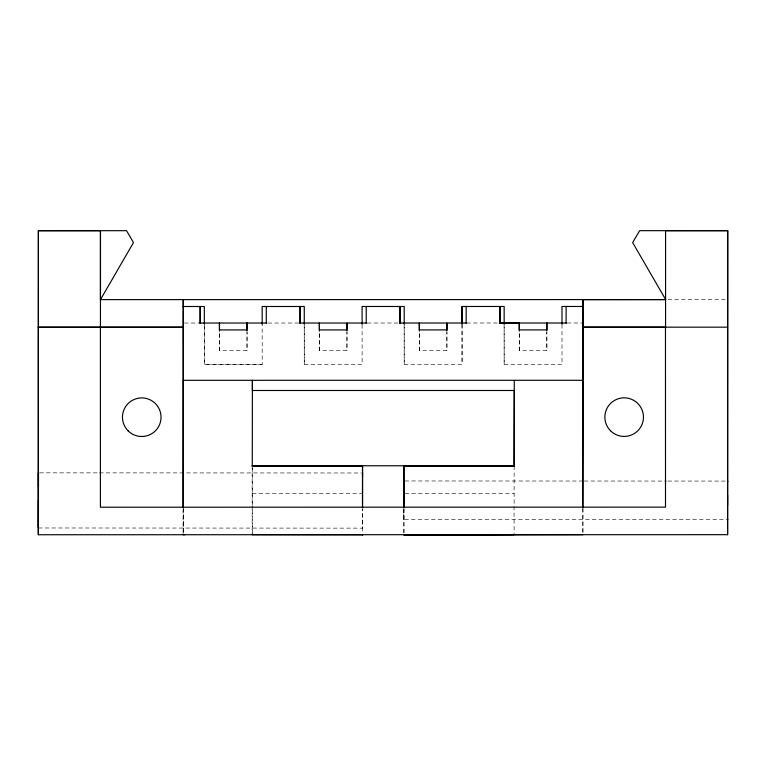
<?xml version="1.0" encoding="UTF-8"?>
<svg xmlns="http://www.w3.org/2000/svg" width="766" height="766" viewBox="0 0 766 766"><rect width="100%" height="100%" fill="white"/><g stroke="black" fill="none" stroke-linecap="round" stroke-linejoin="round"><path stroke-width="0.57" stroke-dasharray="3.83 2.87" d="M183.112 533.605L183.112 508.356M252.263 533.701L252.263 506.527M252.263 505.349L252.263 465.987M262.183 364.386L204.311 364.377L204.331 324.219L204.311 364.377L262.183 364.386L262.163 324.21M304.265 364.386L304.236 324.21L304.265 364.386L362.117 364.386L362.088 324.21M38.424 527.975L362.519 528.138L362.519 508.806L362.529 533.701M404.209 364.377L404.18 324.2L404.209 364.377L462.061 364.377L462.061 324.21M462.032 324.2L462.061 364.377M504.152 364.357L504.133 324.19L504.152 364.357L562.005 364.367L561.985 324.19M403.787 519.549L403.787 509.907L403.787 519.549L727.556 519.674M667.962 299.592L725.23 299.602M184.424 323.022L199.639 323.032M268.004 323.032L298.941 323.022M367.393 323.022L398.885 323.003M466.714 323.022L498.829 322.993M567.242 323.003L581.777 323.013M219.459 350.608L219.459 332.224L219.459 350.608L247.025 350.598L247.025 332.224L247.025 350.598M319.393 350.598L319.393 332.224L319.393 350.598L346.96 350.598L346.96 332.224L346.96 350.598M419.337 350.589L419.337 332.214L419.337 350.589L446.904 350.589L446.904 332.214L446.904 350.589M519.281 350.579L519.281 332.205L519.281 350.579L546.847 350.579L546.847 332.205L546.847 350.579M39.66 472.842L98.249 472.871M99.446 472.871L361.322 472.995M404.975 480.962L583.003 481.029M584.199 481.029L666.65 481.058M667.837 481.058L727.585 481.077M252.263 493.534L362.529 493.534M405.032 493.534L514.12 493.534M582.849 508.356L582.821 533.557M403.969 508.95L403.979 533.768M582.964 508.385L582.974 533.5M514.12 466.044L514.12 505.368M514.043 506.163L514.12 533.758M403.845 508.921L403.845 533.778M362.519 520.057L362.519 528.138M252.167 465.776L252.167 504.986M252.167 506.173L252.167 533.509M183.256 508.413L183.256 533.5L183.256 508.442"/><path stroke-width="1.15" d="M38.357 327.206L38.386 230.7L126.553 230.681L133.476 242.573L100.47 299.621L665.664 299.583L632.649 242.573L639.648 230.671L727.7 230.662L727.604 534.678L38.319 534.745L38.3 327.206L183.112 327.197L183.103 507.207M38.434 500.409L38.424 527.975L38.463 472.842L38.453 486.63M100.442 327.101L100.461 230.7L38.386 230.7L38.319 534.745M183.17 507.408L183.256 380.309L583.098 380.29L582.955 306.477L561.985 306.467L562.005 324.19M262.183 324.219L262.163 306.496L304.265 306.496L304.265 324.21M266.29 323.032L266.3 306.486M362.117 324.219L362.088 306.486L404.209 306.486L404.209 324.2M362.538 535.338L362.538 534.773L252.167 534.697M362.529 465.987L362.519 507.705L362.529 465.987L252.263 465.987L362.538 466.168M366.225 323.032L366.225 306.477M462.032 323.022L462.032 306.477L504.152 306.477L504.152 324.19M462.061 324.21L462.061 306.486M466.168 323.022L466.168 306.467M499.997 322.993L499.997 306.457L499.987 323.022L519.281 323.013L519.281 331.056M514.216 466.37L403.845 466.044L514.216 466.37L514.283 380.309M519.281 323.013L519.281 329.907L546.847 329.907L546.847 323.013L546.847 331.056M566.112 323.013L566.122 306.457M727.7 230.662L727.604 534.678M252.273 466.168L252.407 380.309L252.387 390.488L514.264 390.488L514.043 465.776L252.167 465.776M582.964 306.754L582.964 299.592L582.802 507.149M727.576 495.401L727.566 505.349M183.103 534.754L184.769 534.735M582.821 534.706L403.845 534.965L514.043 534.678M665.664 299.583L582.878 299.611M583.098 380.29L582.849 507.159M183.275 306.496L204.331 306.496L204.331 324.219M727.604 230.681L665.568 230.681L665.577 327.168M199.639 323.032L266.836 323.032M299.563 323.032L366.77 323.032M399.507 323.022L466.714 323.022M499.451 323.013L566.639 323.013M38.3 327.206L183.112 327.197L183.256 299.592L183.256 306.754M727.576 327.168L582.802 327.168L665.472 327.168L665.501 507.14L100.394 507.216L100.394 327.197M183.304 306.486L183.4 380.309M403.95 466.398L403.969 507.762M446.904 331.065L446.904 323.022L446.894 329.916L419.328 329.916L419.337 323.022L419.337 331.065M403.845 466.044L403.845 507.743M403.768 495.257L403.778 480.962L403.778 507.58L403.787 505.254M362.519 472.995L362.519 476.691M346.96 331.075L346.96 323.032L346.95 329.926L319.384 329.926L319.393 323.032L319.393 331.075M247.025 331.075L247.025 323.032L247.025 329.926L219.459 329.926L219.459 323.032L219.459 331.075M100.461 230.7L100.47 299.621M200.175 306.486L200.175 323.022L200.175 306.486M300.1 306.477L300.1 323.013L300.1 306.477M400.053 306.467L400.043 323.003L400.053 306.467M727.556 519.022L727.556 519.674L727.556 519.013M727.585 481.077L727.585 481.737L727.585 481.077M128.104 430.846A19.294 19.294 0 0 0 160.381 422.2A19.294 19.294 0 0 0 136.75 398.569A19.294 19.294 0 0 0 128.104 430.846M610.521 430.779A19.294 19.294 0 0 0 642.798 422.123A19.294 19.294 0 0 0 619.167 398.492A19.294 19.294 0 0 0 610.521 430.779"/></g></svg>
